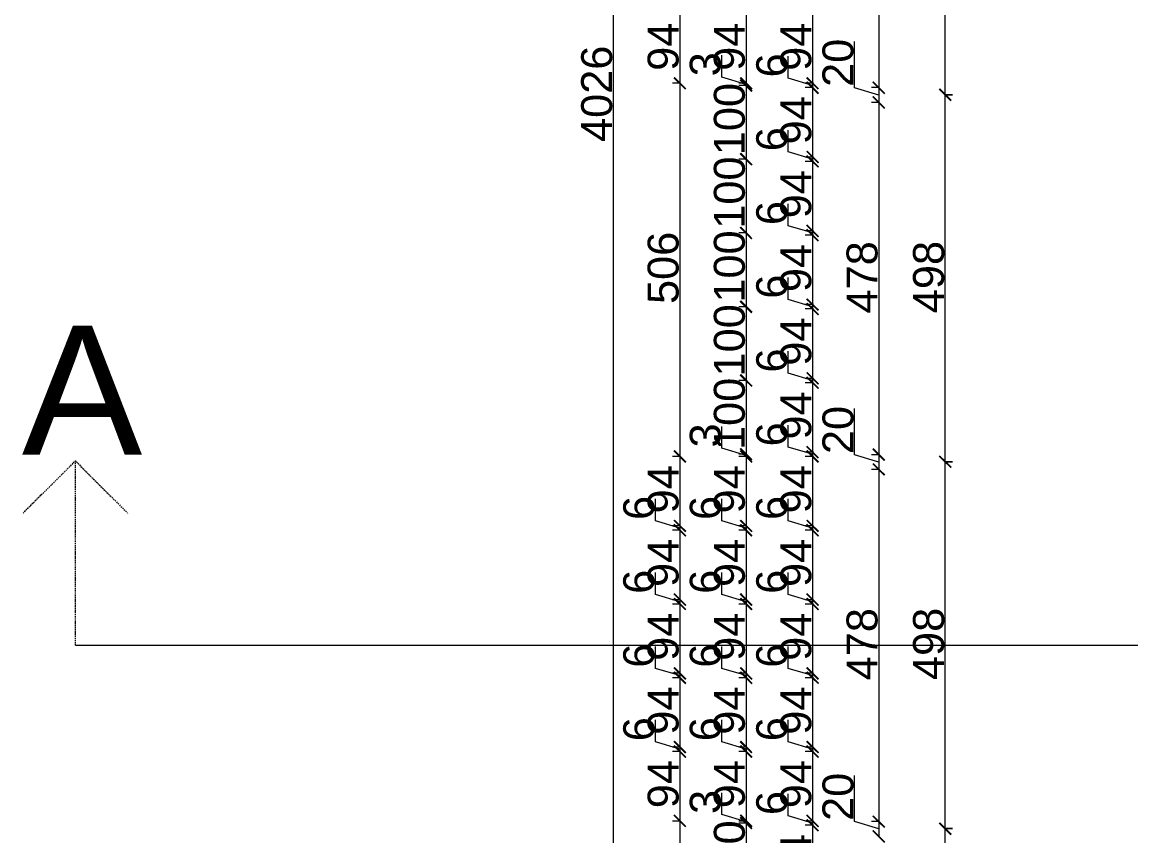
# Model space of a CAD drawing. Header units: centimetres. Extents: x 2816 to 28192, y 2553 to 18332.
# Drawn here: x 2816 to 6636, y 7887 to 10689 of the extents above; entities that cross this region are included whole.
import ezdxf

# ---------------------------------------------------------------- set-up
doc = ezdxf.new("R2010")
doc.units = ezdxf.units.CM
for name, color, linetype in [('PDF_0', 7, 'Continuous'), ('PDF_Dimenzionimi', 7, 'Continuous'), ('PDF_Numrat e Kuotimit', 7, 'Continuous'), ('PDF_Prerja A-A', 7, 'Continuous')]:
    doc.layers.add(name, color=color, linetype=linetype)
doc.styles.add('PDF Arial', font='arial.ttf')

msp = doc.modelspace()

# ---------------------------------------------------------------- linework, layer by layer
at = {"layer": 'PDF_0', "transparency": 33554559}
for points in [[(5063.6, 10500.3), (5059.4, 10496.1), (5104.6, 10460.3)], [(5104.6, 10460.3), (5059.4, 10496.1), (5063.6, 10500.3)], [(5059.4, 10496.1), (5104.6, 10460.3), (5100.3, 10456.1)], [(5100.3, 10456.1), (5104.6, 10460.3), (5059.4, 10496.1)], [(5292.7, 10500.3), (5287.4, 10496.1), (5332.6, 10460.3)], [(5332.6, 10460.3), (5287.4, 10496.1), (5292.7, 10500.3)], [(5287.4, 10496.1), (5332.6, 10460.3), (5328.4, 10456.1)], [(5328.4, 10456.1), (5332.6, 10460.3), (5287.4, 10496.1)], [(5292.7, 10492.9), (5287.4, 10488.7), (5332.6, 10453)], [(5332.6, 10453), (5287.4, 10488.7), (5292.7, 10492.9)], [(5287.4, 10488.7), (5332.6, 10453), (5328.4, 10447.7)], [(5328.4, 10447.7), (5332.6, 10453), (5287.4, 10488.7)], [(5520.8, 10500.3), (5516.6, 10496.1), (5561.8, 10460.3)], [(5561.8, 10460.3), (5516.6, 10496.1), (5520.8, 10500.3)], [(5516.6, 10496.1), (5561.8, 10460.3), (5557.6, 10456.1)], [(5557.6, 10456.1), (5561.8, 10460.3), (5516.6, 10496.1)], [(5520.8, 10485.6), (5516.6, 10481.4), (5561.8, 10444.6)], [(5561.8, 10444.6), (5516.6, 10481.4), (5520.8, 10485.6)], [(5516.6, 10481.4), (5561.8, 10444.6), (5557.6, 10440.4)], [(5557.6, 10440.4), (5561.8, 10444.6), (5516.6, 10481.4)], [(5748.9, 10485.6), (5744.6, 10481.4), (5789.8, 10444.6)], [(5789.8, 10444.6), (5744.6, 10481.4), (5748.9, 10485.6)], [(5744.6, 10481.4), (5789.8, 10444.6), (5785.6, 10440.4)], [(5785.6, 10440.4), (5789.8, 10444.6), (5744.6, 10481.4)], [(5748.9, 10435.1), (5744.6, 10430.9), (5789.8, 10394.1)], [(5789.8, 10394.1), (5744.6, 10430.9), (5748.9, 10435.1)], [(5744.6, 10430.9), (5789.8, 10394.1), (5785.6, 10389.9)], [(5785.6, 10389.9), (5789.8, 10394.1), (5744.6, 10430.9)], [(5978, 10461.4), (5973.8, 10457.2), (6019, 10420.4)], [(6019, 10420.4), (5973.8, 10457.2), (5978, 10461.4)], [(5973.8, 10457.2), (6019, 10420.4), (6014.8, 10416.2)], [(6014.8, 10416.2), (6019, 10420.4), (5973.8, 10457.2)], [(5292.7, 10239.6), (5287.4, 10234.4), (5332.6, 10198.6)], [(5332.6, 10198.6), (5287.4, 10234.4), (5292.7, 10239.6)], [(5520.8, 10247), (5516.6, 10242.8), (5561.8, 10206)], [(5561.8, 10206), (5516.6, 10242.8), (5520.8, 10247)], [(5516.6, 10242.8), (5561.8, 10206), (5557.6, 10201.8)], [(5557.6, 10201.8), (5561.8, 10206), (5516.6, 10242.8)], [(5287.4, 10234.4), (5332.6, 10198.6), (5328.4, 10194.4)], [(5328.4, 10194.4), (5332.6, 10198.6), (5287.4, 10234.4)], [(5520.8, 10231.2), (5516.6, 10227), (5561.8, 10191.3)], [(5561.8, 10191.3), (5516.6, 10227), (5520.8, 10231.2)], [(5516.6, 10227), (5561.8, 10191.3), (5557.6, 10187.1)], [(5557.6, 10187.1), (5561.8, 10191.3), (5516.6, 10227)], [(5292.7, 9985.3), (5287.4, 9981), (5332.6, 9944.3)], [(5332.6, 9944.3), (5287.4, 9981), (5292.7, 9985.3)], [(5287.4, 9981), (5332.6, 9944.3), (5328.4, 9940.1)], [(5328.4, 9940.1), (5332.6, 9944.3), (5287.4, 9981)], [(5520.8, 9992.6), (5516.6, 9988.4), (5561.8, 9951.6)], [(5561.8, 9951.6), (5516.6, 9988.4), (5520.8, 9992.6)], [(5516.6, 9988.4), (5561.8, 9951.6), (5557.6, 9947.4)], [(5557.6, 9947.4), (5561.8, 9951.6), (5516.6, 9988.4)], [(5520.8, 9977.9), (5516.6, 9973.7), (5561.8, 9936.9)], [(5561.8, 9936.9), (5516.6, 9973.7), (5520.8, 9977.9)], [(5516.6, 9973.7), (5561.8, 9936.9), (5557.6, 9932.7)], [(5557.6, 9932.7), (5561.8, 9936.9), (5516.6, 9973.7)], [(5292.7, 9730.9), (5287.4, 9726.7), (5332.6, 9691)], [(5332.6, 9691), (5287.4, 9726.7), (5292.7, 9730.9)], [(5287.4, 9726.7), (5332.6, 9691), (5328.4, 9685.7)], [(5328.4, 9685.7), (5332.6, 9691), (5287.4, 9726.7)], [(5520.8, 9738.3), (5516.6, 9734), (5561.8, 9698.3)], [(5561.8, 9698.3), (5516.6, 9734), (5520.8, 9738.3)], [(5516.6, 9734), (5561.8, 9698.3), (5557.6, 9694.1)], [(5557.6, 9694.1), (5561.8, 9698.3), (5516.6, 9734)], [(5520.8, 9723.5), (5516.6, 9719.3), (5561.8, 9682.5)], [(5561.8, 9682.5), (5516.6, 9719.3), (5520.8, 9723.5)], [(5516.6, 9719.3), (5561.8, 9682.5), (5557.6, 9678.3)], [(5557.6, 9678.3), (5561.8, 9682.5), (5516.6, 9719.3)], [(5292.7, 9477.6), (5287.4, 9472.3), (5332.6, 9436.6)], [(5332.6, 9436.6), (5287.4, 9472.3), (5292.7, 9477.6)], [(5520.8, 9484.9), (5516.6, 9480.7), (5561.8, 9444)], [(5561.8, 9444), (5516.6, 9480.7), (5520.8, 9484.9)], [(5516.6, 9480.7), (5561.8, 9444), (5557.6, 9439.7)], [(5557.6, 9439.7), (5561.8, 9444), (5516.6, 9480.7)], [(5287.4, 9472.3), (5332.6, 9436.6), (5328.4, 9432.4)], [(5328.4, 9432.4), (5332.6, 9436.6), (5287.4, 9472.3)], [(5520.8, 9469.2), (5516.6, 9465), (5561.8, 9429.2)], [(5561.8, 9429.2), (5516.6, 9465), (5520.8, 9469.2)], [(5516.6, 9465), (5561.8, 9429.2), (5557.6, 9425)], [(5557.6, 9425), (5561.8, 9429.2), (5516.6, 9465)], [(5063.6, 9215.9), (5059.4, 9211.7), (5104.6, 9174.9)], [(5104.6, 9174.9), (5059.4, 9211.7), (5063.6, 9215.9)], [(5059.4, 9211.7), (5104.6, 9174.9), (5100.3, 9170.7)], [(5100.3, 9170.7), (5104.6, 9174.9), (5059.4, 9211.7)], [(5292.7, 9223.2), (5287.4, 9219), (5332.6, 9182.2)], [(5332.6, 9182.2), (5287.4, 9219), (5292.7, 9223.2)], [(5287.4, 9219), (5332.6, 9182.2), (5328.4, 9178)], [(5328.4, 9178), (5332.6, 9182.2), (5287.4, 9219)], [(5292.7, 9215.9), (5287.4, 9211.7), (5332.6, 9174.9)], [(5332.6, 9174.9), (5287.4, 9211.7), (5292.7, 9215.9)], [(5287.4, 9211.7), (5332.6, 9174.9), (5328.4, 9170.7)], [(5328.4, 9170.7), (5332.6, 9174.9), (5287.4, 9211.7)], [(5520.8, 9230.6), (5516.6, 9226.4), (5561.8, 9189.6)], [(5561.8, 9189.6), (5516.6, 9226.4), (5520.8, 9230.6)], [(5516.6, 9226.4), (5561.8, 9189.6), (5557.6, 9185.4)], [(5557.6, 9185.4), (5561.8, 9189.6), (5516.6, 9226.4)], [(5520.8, 9215.9), (5516.6, 9211.7), (5561.8, 9174.9)], [(5561.8, 9174.9), (5516.6, 9211.7), (5520.8, 9215.9)], [(5516.6, 9211.7), (5561.8, 9174.9), (5557.6, 9170.7)], [(5557.6, 9170.7), (5561.8, 9174.9), (5516.6, 9211.7)], [(5748.9, 9222.2), (5744.6, 9218), (5789.8, 9181.2)], [(5789.8, 9181.2), (5744.6, 9218), (5748.9, 9222.2)], [(5744.6, 9218), (5789.8, 9181.2), (5785.6, 9177)], [(5785.6, 9177), (5789.8, 9181.2), (5744.6, 9218)], [(5748.9, 9170.7), (5744.6, 9166.5), (5789.8, 9130.7)], [(5789.8, 9130.7), (5744.6, 9166.5), (5748.9, 9170.7)], [(5978, 9197), (5973.8, 9192.7), (6019, 9157)], [(6019, 9157), (5973.8, 9192.7), (5978, 9197)], [(5973.8, 9192.7), (6019, 9157), (6014.8, 9152.8)], [(6014.8, 9152.8), (6019, 9157), (5973.8, 9192.7)], [(5744.6, 9166.5), (5789.8, 9130.7), (5785.6, 9126.5)], [(5785.6, 9126.5), (5789.8, 9130.7), (5744.6, 9166.5)], [(5063.6, 8976.2), (5059.4, 8972), (5104.6, 8936.3)], [(5104.6, 8936.3), (5059.4, 8972), (5063.6, 8976.2)], [(5059.4, 8972), (5104.6, 8936.3), (5100.3, 8932.1)], [(5100.3, 8932.1), (5104.6, 8936.3), (5059.4, 8972)], [(5063.6, 8961.5), (5059.4, 8957.3), (5104.6, 8920.5)], [(5104.6, 8920.5), (5059.4, 8957.3), (5063.6, 8961.5)], [(5059.4, 8957.3), (5104.6, 8920.5), (5100.3, 8916.3)], [(5100.3, 8916.3), (5104.6, 8920.5), (5059.4, 8957.3)], [(5292.7, 8976.2), (5287.4, 8972), (5332.6, 8936.3)], [(5332.6, 8936.3), (5287.4, 8972), (5292.7, 8976.2)], [(5287.4, 8972), (5332.6, 8936.3), (5328.4, 8932.1)], [(5328.4, 8932.1), (5332.6, 8936.3), (5287.4, 8972)], [(5292.7, 8961.5), (5287.4, 8957.3), (5332.6, 8920.5)], [(5332.6, 8920.5), (5287.4, 8957.3), (5292.7, 8961.5)], [(5287.4, 8957.3), (5332.6, 8920.5), (5328.4, 8916.3)], [(5328.4, 8916.3), (5332.6, 8920.5), (5287.4, 8957.3)], [(5520.8, 8976.2), (5516.6, 8972), (5561.8, 8936.3)], [(5561.8, 8936.3), (5516.6, 8972), (5520.8, 8976.2)], [(5516.6, 8972), (5561.8, 8936.3), (5557.6, 8932.1)], [(5557.6, 8932.1), (5561.8, 8936.3), (5516.6, 8972)], [(5520.8, 8961.5), (5516.6, 8957.3), (5561.8, 8920.5)], [(5561.8, 8920.5), (5516.6, 8957.3), (5520.8, 8961.5)], [(5516.6, 8957.3), (5561.8, 8920.5), (5557.6, 8916.3)], [(5557.6, 8916.3), (5561.8, 8920.5), (5516.6, 8957.3)], [(5063.6, 8722.9), (5059.4, 8718.7), (5104.6, 8681.9)], [(5104.6, 8681.9), (5059.4, 8718.7), (5063.6, 8722.9)], [(5059.4, 8718.7), (5104.6, 8681.9), (5100.3, 8677.7)], [(5100.3, 8677.7), (5104.6, 8681.9), (5059.4, 8718.7)], [(5292.7, 8722.9), (5287.4, 8718.7), (5332.6, 8681.9)], [(5332.6, 8681.9), (5287.4, 8718.7), (5292.7, 8722.9)], [(5287.4, 8718.7), (5332.6, 8681.9), (5328.4, 8677.7)], [(5328.4, 8677.7), (5332.6, 8681.9), (5287.4, 8718.7)], [(5520.8, 8722.9), (5516.6, 8718.7), (5561.8, 8681.9)], [(5561.8, 8681.9), (5516.6, 8718.7), (5520.8, 8722.9)], [(5516.6, 8718.7), (5561.8, 8681.9), (5557.6, 8677.7)], [(5557.6, 8677.7), (5561.8, 8681.9), (5516.6, 8718.7)], [(5063.6, 8707.2), (5059.4, 8703), (5104.6, 8667.2)], [(5104.6, 8667.2), (5059.4, 8703), (5063.6, 8707.2)], [(5059.4, 8703), (5104.6, 8667.2), (5100.3, 8663)], [(5100.3, 8663), (5104.6, 8667.2), (5059.4, 8703)], [(5292.7, 8707.2), (5287.4, 8703), (5332.6, 8667.2)], [(5332.6, 8667.2), (5287.4, 8703), (5292.7, 8707.2)], [(5287.4, 8703), (5332.6, 8667.2), (5328.4, 8663)], [(5328.4, 8663), (5332.6, 8667.2), (5287.4, 8703)], [(5520.8, 8707.2), (5516.6, 8703), (5561.8, 8667.2)], [(5561.8, 8667.2), (5516.6, 8703), (5520.8, 8707.2)], [(5516.6, 8703), (5561.8, 8667.2), (5557.6, 8663)], [(5557.6, 8663), (5561.8, 8667.2), (5516.6, 8703)], [(5063.6, 8468.6), (5059.4, 8464.4), (5104.6, 8427.6)], [(5104.6, 8427.6), (5059.4, 8464.4), (5063.6, 8468.6)], [(5059.4, 8464.4), (5104.6, 8427.6), (5100.3, 8423.4)], [(5100.3, 8423.4), (5104.6, 8427.6), (5059.4, 8464.4)], [(5063.6, 8453.8), (5059.4, 8449.6), (5104.6, 8412.9)], [(5104.6, 8412.9), (5059.4, 8449.6), (5063.6, 8453.8)], [(5059.4, 8449.6), (5104.6, 8412.9), (5100.3, 8408.7)], [(5100.3, 8408.7), (5104.6, 8412.9), (5059.4, 8449.6)], [(5292.7, 8468.6), (5287.4, 8464.4), (5332.6, 8427.6)], [(5332.6, 8427.6), (5287.4, 8464.4), (5292.7, 8468.6)], [(5287.4, 8464.4), (5332.6, 8427.6), (5328.4, 8423.4)], [(5328.4, 8423.4), (5332.6, 8427.6), (5287.4, 8464.4)], [(5292.7, 8453.8), (5287.4, 8449.6), (5332.6, 8412.9)], [(5332.6, 8412.9), (5287.4, 8449.6), (5292.7, 8453.8)], [(5287.4, 8449.6), (5332.6, 8412.9), (5328.4, 8408.7)], [(5328.4, 8408.7), (5332.6, 8412.9), (5287.4, 8449.6)], [(5520.8, 8468.6), (5516.6, 8464.4), (5561.8, 8427.6)], [(5561.8, 8427.6), (5516.6, 8464.4), (5520.8, 8468.6)], [(5516.6, 8464.4), (5561.8, 8427.6), (5557.6, 8423.4)], [(5557.6, 8423.4), (5561.8, 8427.6), (5516.6, 8464.4)], [(5520.8, 8453.8), (5516.6, 8449.6), (5561.8, 8412.9)], [(5561.8, 8412.9), (5516.6, 8449.6), (5520.8, 8453.8)], [(5516.6, 8449.6), (5561.8, 8412.9), (5557.6, 8408.7)], [(5557.6, 8408.7), (5561.8, 8412.9), (5516.6, 8449.6)], [(5063.6, 8215.3), (5059.4, 8210), (5104.6, 8174.3)], [(5104.6, 8174.3), (5059.4, 8210), (5063.6, 8215.3)], [(5292.7, 8215.3), (5287.4, 8210), (5332.6, 8174.3)], [(5332.6, 8174.3), (5287.4, 8210), (5292.7, 8215.3)], [(5520.8, 8215.3), (5516.6, 8210), (5561.8, 8174.3)], [(5561.8, 8174.3), (5516.6, 8210), (5520.8, 8215.3)], [(5059.4, 8210), (5104.6, 8174.3), (5100.3, 8170.1)], [(5100.3, 8170.1), (5104.6, 8174.3), (5059.4, 8210)], [(5063.6, 8199.5), (5059.4, 8195.3), (5104.6, 8158.5)], [(5104.6, 8158.5), (5059.4, 8195.3), (5063.6, 8199.5)], [(5059.4, 8195.3), (5104.6, 8158.5), (5100.3, 8154.3)], [(5100.3, 8154.3), (5104.6, 8158.5), (5059.4, 8195.3)], [(5287.4, 8210), (5332.6, 8174.3), (5328.4, 8170.1)], [(5328.4, 8170.1), (5332.6, 8174.3), (5287.4, 8210)], [(5292.7, 8199.5), (5287.4, 8195.3), (5332.6, 8158.5)], [(5332.6, 8158.5), (5287.4, 8195.3), (5292.7, 8199.5)], [(5287.4, 8195.3), (5332.6, 8158.5), (5328.4, 8154.3)], [(5328.4, 8154.3), (5332.6, 8158.5), (5287.4, 8195.3)], [(5516.6, 8210), (5561.8, 8174.3), (5557.6, 8170.1)], [(5557.6, 8170.1), (5561.8, 8174.3), (5516.6, 8210)], [(5520.8, 8199.5), (5516.6, 8195.3), (5561.8, 8158.5)], [(5561.8, 8158.5), (5516.6, 8195.3), (5520.8, 8199.5)], [(5516.6, 8195.3), (5561.8, 8158.5), (5557.6, 8154.3)], [(5557.6, 8154.3), (5561.8, 8158.5), (5516.6, 8195.3)], [(5063.6, 7960.9), (5059.4, 7956.7), (5104.6, 7919.9)], [(5104.6, 7919.9), (5059.4, 7956.7), (5063.6, 7960.9)], [(5059.4, 7956.7), (5104.6, 7919.9), (5100.3, 7915.7)], [(5100.3, 7915.7), (5104.6, 7919.9), (5059.4, 7956.7)], [(5292.7, 7960.9), (5287.4, 7956.7), (5332.6, 7919.9)], [(5332.6, 7919.9), (5287.4, 7956.7), (5292.7, 7960.9)], [(5287.4, 7956.7), (5332.6, 7919.9), (5328.4, 7915.7)], [(5328.4, 7915.7), (5332.6, 7919.9), (5287.4, 7956.7)], [(5292.7, 7953.5), (5287.4, 7948.3), (5332.6, 7912.6)], [(5332.6, 7912.6), (5287.4, 7948.3), (5292.7, 7953.5)], [(5287.4, 7948.3), (5332.6, 7912.6), (5328.4, 7908.3)], [(5328.4, 7908.3), (5332.6, 7912.6), (5287.4, 7948.3)], [(5520.8, 7960.9), (5516.6, 7956.7), (5561.8, 7919.9)], [(5561.8, 7919.9), (5516.6, 7956.7), (5520.8, 7960.9)], [(5516.6, 7956.7), (5561.8, 7919.9), (5557.6, 7915.7)], [(5557.6, 7915.7), (5561.8, 7919.9), (5516.6, 7956.7)], [(5748.9, 7957.7), (5744.6, 7953.5), (5789.8, 7917.8)], [(5789.8, 7917.8), (5744.6, 7953.5), (5748.9, 7957.7)], [(5744.6, 7953.5), (5789.8, 7917.8), (5785.6, 7913.6)], [(5785.6, 7913.6), (5789.8, 7917.8), (5744.6, 7953.5)], [(5520.8, 7945.1), (5516.6, 7940.9), (5561.8, 7905.2)], [(5561.8, 7905.2), (5516.6, 7940.9), (5520.8, 7945.1)], [(5516.6, 7940.9), (5561.8, 7905.2), (5557.6, 7901)], [(5557.6, 7901), (5561.8, 7905.2), (5516.6, 7940.9)], [(5978, 7933.6), (5973.8, 7929.4), (6019, 7893.6)], [(6019, 7893.6), (5973.8, 7929.4), (5978, 7933.6)], [(5973.8, 7929.4), (6019, 7893.6), (6014.8, 7888.4)], [(6014.8, 7888.4), (6019, 7893.6), (5973.8, 7929.4)], [(5748.9, 7907.3), (5744.6, 7903.1), (5789.8, 7866.3)], [(5789.8, 7866.3), (5744.6, 7903.1), (5748.9, 7907.3)], [(5744.6, 7903.1), (5789.8, 7866.3), (5785.6, 7862.1)], [(5785.6, 7862.1), (5789.8, 7866.3), (5744.6, 7903.1)]]:
    msp.add_solid(points, dxfattribs=at)
at = {"layer": 'PDF_Dimenzionimi', "lineweight": 0}
for points in [[(4853.3, 5324.8), (4853.3, 15550.6)], [(6021.1, 10438.3), (5995.9, 10438.3), (5995.9, 11702.7)], [(5767.8, 11676.4), (5767.8, 10463.5)], [(5081.4, 10716.8), (5081.4, 10478.2)], [(5310.6, 10716.8), (5310.6, 10478.2)], [(5538.6, 10716.8), (5538.6, 10478.2)], [(5767.8, 10437.2), (5683.7, 10462.4), (5683.7, 10622.2)], [(5310.6, 10474), (5226.5, 10499.2), (5226.5, 10574.9)], [(5538.6, 10470.8), (5455.6, 10496.1), (5455.6, 10571.7)], [(5084.6, 10478.2), (5056.2, 10478.2)], [(5084.6, 10478.2), (5056.2, 10478.2)], [(5081.4, 10478.2), (5081.4, 9192.7)], [(5312.7, 10478.2), (5285.3, 10478.2)], [(5312.7, 10478.2), (5285.3, 10478.2)], [(5312.7, 10470.8), (5285.3, 10470.8)], [(5312.7, 10470.8), (5285.3, 10470.8)], [(5310.6, 10478.2), (5310.6, 10470.8)], [(5310.6, 10470.8), (5310.6, 10216.5)], [(5541.8, 10478.2), (5513.4, 10478.2)], [(5541.8, 10478.2), (5513.4, 10478.2)], [(5538.6, 10478.2), (5538.6, 10463.5)], [(5541.8, 10463.5), (5513.4, 10463.5)], [(5541.8, 10463.5), (5513.4, 10463.5)], [(5538.6, 10463.5), (5538.6, 10223.8)], [(5769.9, 10463.5), (5742.5, 10463.5)], [(5769.9, 10463.5), (5742.5, 10463.5)], [(5767.8, 10463.5), (5767.8, 10412)], [(5995.9, 10438.3), (6021.1, 10438.3)], [(6021.1, 9174.9), (5995.9, 9174.9), (5995.9, 10438.3)], [(5769.9, 10412), (5742.5, 10412)], [(5769.9, 10412), (5742.5, 10412)], [(5767.8, 10412), (5767.8, 9199.1)], [(5538.6, 10216.5), (5455.6, 10241.7), (5455.6, 10317.4)], [(5312.7, 10216.5), (5285.3, 10216.5)], [(5312.7, 10216.5), (5285.3, 10216.5)], [(5310.6, 10216.5), (5310.6, 9963.2)], [(5541.8, 10223.8), (5513.4, 10223.8)], [(5541.8, 10223.8), (5513.4, 10223.8)], [(5541.8, 10209.1), (5513.4, 10209.1)], [(5541.8, 10209.1), (5513.4, 10209.1)], [(5538.6, 10223.8), (5538.6, 10209.1)], [(5538.6, 10209.1), (5538.6, 9970.5)], [(5538.6, 9963.2), (5455.6, 9987.4), (5455.6, 10063)], [(5541.8, 9970.5), (5513.4, 9970.5)], [(5541.8, 9970.5), (5513.4, 9970.5)], [(5538.6, 9970.5), (5538.6, 9954.8)], [(5312.7, 9963.2), (5285.3, 9963.2)], [(5312.7, 9963.2), (5285.3, 9963.2)], [(5310.6, 9963.2), (5310.6, 9708.8)], [(5541.8, 9954.8), (5513.4, 9954.8)], [(5541.8, 9954.8), (5513.4, 9954.8)], [(5538.6, 9954.8), (5538.6, 9716.2)], [(5538.6, 9708.8), (5455.6, 9734), (5455.6, 9809.7)], [(5312.7, 9708.8), (5285.3, 9708.8)], [(5312.7, 9708.8), (5285.3, 9708.8)], [(5310.6, 9708.8), (5310.6, 9454.5)], [(5541.8, 9716.2), (5513.4, 9716.2)], [(5541.8, 9716.2), (5513.4, 9716.2)], [(5538.6, 9716.2), (5538.6, 9701.5)], [(5541.8, 9701.5), (5513.4, 9701.5)], [(5541.8, 9701.5), (5513.4, 9701.5)], [(5538.6, 9701.5), (5538.6, 9461.8)], [(5538.6, 9454.5), (5455.6, 9479.7), (5455.6, 9555.4)], [(5312.7, 9454.5), (5285.3, 9454.5)], [(5312.7, 9454.5), (5285.3, 9454.5)], [(5310.6, 9454.5), (5310.6, 9201.2)], [(5541.8, 9461.8), (5513.4, 9461.8)], [(5541.8, 9461.8), (5513.4, 9461.8)], [(5541.8, 9447.1), (5513.4, 9447.1)], [(5541.8, 9447.1), (5513.4, 9447.1)], [(5538.6, 9461.8), (5538.6, 9447.1)], [(5538.6, 9447.1), (5538.6, 9208.5)], [(5767.8, 9173.8), (5683.7, 9199.1), (5683.7, 9358.8)], [(5310.6, 9197), (5226.5, 9222.2), (5226.5, 9296.8)], [(5538.6, 9201.2), (5455.6, 9225.3), (5455.6, 9301)], [(5541.8, 9208.5), (5513.4, 9208.5)], [(5541.8, 9208.5), (5513.4, 9208.5)], [(5538.6, 9208.5), (5538.6, 9192.7)], [(5084.6, 9192.7), (5056.2, 9192.7)], [(5084.6, 9192.7), (5056.2, 9192.7)], [(5081.4, 9192.7), (5081.4, 8954.2)], [(5312.7, 9201.2), (5285.3, 9201.2)], [(5312.7, 9201.2), (5285.3, 9201.2)], [(5312.7, 9192.7), (5285.3, 9192.7)], [(5312.7, 9192.7), (5285.3, 9192.7)], [(5310.6, 9201.2), (5310.6, 9192.7)], [(5310.6, 9192.7), (5310.6, 8954.2)], [(5541.8, 9192.7), (5513.4, 9192.7)], [(5541.8, 9192.7), (5513.4, 9192.7)], [(5538.6, 9192.7), (5538.6, 8954.2)], [(5769.9, 9199.1), (5742.5, 9199.1)], [(5769.9, 9199.1), (5742.5, 9199.1)], [(5767.8, 9199.1), (5767.8, 9148.6)], [(5995.9, 9174.9), (6021.1, 9174.9)], [(6021.1, 7911.5), (5995.9, 7911.5), (5995.9, 9174.9)], [(5769.9, 9148.6), (5742.5, 9148.6)], [(5769.9, 9148.6), (5742.5, 9148.6)], [(5767.8, 9148.6), (5767.8, 7935.7)], [(5081.4, 8946.8), (4998.4, 8972), (4998.4, 9047.7)], [(5310.6, 8946.8), (5226.5, 8972), (5226.5, 9047.7)], [(5538.6, 8946.8), (5455.6, 8972), (5455.6, 9047.7)], [(5084.6, 8954.2), (5056.2, 8954.2)], [(5084.6, 8954.2), (5056.2, 8954.2)], [(5084.6, 8939.4), (5056.2, 8939.4)], [(5084.6, 8939.4), (5056.2, 8939.4)], [(5081.4, 8954.2), (5081.4, 8939.4)], [(5081.4, 8939.4), (5081.4, 8699.8)], [(5312.7, 8954.2), (5285.3, 8954.2)], [(5312.7, 8954.2), (5285.3, 8954.2)], [(5312.7, 8939.4), (5285.3, 8939.4)], [(5312.7, 8939.4), (5285.3, 8939.4)], [(5310.6, 8954.2), (5310.6, 8939.4)], [(5310.6, 8939.4), (5310.6, 8699.8)], [(5541.8, 8954.2), (5513.4, 8954.2)], [(5541.8, 8954.2), (5513.4, 8954.2)], [(5541.8, 8939.4), (5513.4, 8939.4)], [(5541.8, 8939.4), (5513.4, 8939.4)], [(5538.6, 8954.2), (5538.6, 8939.4)], [(5538.6, 8939.4), (5538.6, 8699.8)], [(5081.4, 8692.4), (4998.4, 8717.7), (4998.4, 8793.3)], [(5310.6, 8692.4), (5226.5, 8717.7), (5226.5, 8793.3)], [(5538.6, 8692.4), (5455.6, 8717.7), (5455.6, 8793.3)], [(5084.6, 8699.8), (5056.2, 8699.8)], [(5084.6, 8699.8), (5056.2, 8699.8)], [(5084.6, 8685.1), (5056.2, 8685.1)], [(5084.6, 8685.1), (5056.2, 8685.1)], [(5081.4, 8699.8), (5081.4, 8685.1)], [(5081.4, 8685.1), (5081.4, 8446.5)], [(5312.7, 8699.8), (5285.3, 8699.8)], [(5312.7, 8699.8), (5285.3, 8699.8)], [(5312.7, 8685.1), (5285.3, 8685.1)], [(5312.7, 8685.1), (5285.3, 8685.1)], [(5310.6, 8699.8), (5310.6, 8685.1)], [(5310.6, 8685.1), (5310.6, 8446.5)], [(5541.8, 8699.8), (5513.4, 8699.8)], [(5541.8, 8699.8), (5513.4, 8699.8)], [(5541.8, 8685.1), (5513.4, 8685.1)], [(5541.8, 8685.1), (5513.4, 8685.1)], [(5538.6, 8699.8), (5538.6, 8685.1)], [(5538.6, 8685.1), (5538.6, 8446.5)], [(5081.4, 8439.1), (4998.4, 8463.3), (4998.4, 8539)], [(5310.6, 8439.1), (5226.5, 8463.3), (5226.5, 8539)], [(5538.6, 8439.1), (5455.6, 8463.3), (5455.6, 8539)], [(5084.6, 8446.5), (5056.2, 8446.5)], [(5084.6, 8446.5), (5056.2, 8446.5)], [(5081.4, 8446.5), (5081.4, 8430.7)], [(5312.7, 8446.5), (5285.3, 8446.5)], [(5312.7, 8446.5), (5285.3, 8446.5)], [(5310.6, 8446.5), (5310.6, 8430.7)], [(5541.8, 8446.5), (5513.4, 8446.5)], [(5541.8, 8446.5), (5513.4, 8446.5)], [(5538.6, 8446.5), (5538.6, 8430.7)], [(5084.6, 8430.7), (5056.2, 8430.7)], [(5084.6, 8430.7), (5056.2, 8430.7)], [(5081.4, 8430.7), (5081.4, 8192.1)], [(5312.7, 8430.7), (5285.3, 8430.7)], [(5312.7, 8430.7), (5285.3, 8430.7)], [(5310.6, 8430.7), (5310.6, 8192.1)], [(5541.8, 8430.7), (5513.4, 8430.7)], [(5541.8, 8430.7), (5513.4, 8430.7)], [(5538.6, 8430.7), (5538.6, 8192.1)], [(5081.4, 8184.8), (4998.4, 8210), (4998.4, 8285.7)], [(5310.6, 8184.8), (5226.5, 8210), (5226.5, 8285.7)], [(5538.6, 8184.8), (5455.6, 8210), (5455.6, 8285.7)], [(5084.6, 8192.1), (5056.2, 8192.1)], [(5084.6, 8192.1), (5056.2, 8192.1)], [(5084.6, 8177.4), (5056.2, 8177.4)], [(5084.6, 8177.4), (5056.2, 8177.4)], [(5081.4, 8192.1), (5081.4, 8177.4)], [(5081.4, 8177.4), (5081.4, 7937.8)], [(5312.7, 8192.1), (5285.3, 8192.1)], [(5312.7, 8192.1), (5285.3, 8192.1)], [(5312.7, 8177.4), (5285.3, 8177.4)], [(5312.7, 8177.4), (5285.3, 8177.4)], [(5310.6, 8192.1), (5310.6, 8177.4)], [(5310.6, 8177.4), (5310.6, 7937.8)], [(5541.8, 8192.1), (5513.4, 8192.1)], [(5541.8, 8192.1), (5513.4, 8192.1)], [(5541.8, 8177.4), (5513.4, 8177.4)], [(5541.8, 8177.4), (5513.4, 8177.4)], [(5538.6, 8192.1), (5538.6, 8177.4)], [(5538.6, 8177.4), (5538.6, 7937.8)], [(5767.8, 7910.4), (5683.7, 7935.7), (5683.7, 8094.4)], [(5310.6, 7934.6), (5226.5, 7959.8), (5226.5, 8034.5)], [(5538.6, 7930.4), (5455.6, 7955.6), (5455.6, 8031.3)], [(5084.6, 7937.8), (5056.2, 7937.8)], [(5084.6, 7937.8), (5056.2, 7937.8)], [(5081.4, 7937.8), (5081.4, 6653.4)], [(5312.7, 7937.8), (5285.3, 7937.8)], [(5312.7, 7937.8), (5285.3, 7937.8)], [(5312.7, 7930.4), (5285.3, 7930.4)], [(5312.7, 7930.4), (5285.3, 7930.4)], [(5310.6, 7937.8), (5310.6, 7930.4)], [(5310.6, 7930.4), (5310.6, 7677.1)], [(5541.8, 7937.8), (5513.4, 7937.8)], [(5541.8, 7937.8), (5513.4, 7937.8)], [(5541.8, 7923.1), (5513.4, 7923.1)], [(5541.8, 7923.1), (5513.4, 7923.1)], [(5538.6, 7937.8), (5538.6, 7923.1)], [(5538.6, 7923.1), (5538.6, 7684.5)], [(5769.9, 7935.7), (5742.5, 7935.7)], [(5769.9, 7935.7), (5742.5, 7935.7)], [(5767.8, 7935.7), (5767.8, 7885.2)], [(5995.9, 7911.5), (6021.1, 7911.5)], [(6021.1, 6648.1), (5995.9, 6648.1), (5995.9, 7911.5)]]:
    msp.add_lwpolyline(points, dxfattribs=at)
at = {"layer": 'PDF_Numrat e Kuotimit', "lineweight": 0}
msp.add_lwpolyline([(2999.3, 8543.2), (20540.5, 8543.2)], dxfattribs=at)
at = {"layer": 'PDF_Prerja A-A', "lineweight": 0}
for points in [[(2989.8, 9169.6), (2986.7, 9165.4)], [(2995.1, 9174.9), (2991.9, 9170.7)], [(2999.3, 9178), (2997.2, 9175.9)], [(2999.3, 9174.9), (2999.3, 9178)], [(2999.3, 9178), (3001.4, 9175.9)], [(2999.3, 9167.5), (2999.3, 9172.8)], [(3002.4, 9174.9), (3006.6, 9170.7)], [(3007.7, 9169.6), (3011.9, 9165.4)], [(2953, 9131.8), (2949.9, 9128.6)], [(2958.3, 9137), (2955.1, 9133.9)], [(2963.5, 9142.3), (2960.4, 9139.1)], [(2968.8, 9147.6), (2965.6, 9144.4)], [(2974, 9152.8), (2970.9, 9149.7)], [(2979.3, 9159.1), (2976.1, 9154.9)], [(2984.6, 9164.4), (2981.4, 9160.2)], [(2999.3, 9160.2), (2999.3, 9164.4)], [(2999.3, 9152.8), (2999.3, 9157)], [(2999.3, 9145.4), (2999.3, 9149.7)], [(2999.3, 9137), (2999.3, 9142.3)], [(2999.3, 9129.7), (2999.3, 9134.9)], [(3012.9, 9164.4), (3017.1, 9160.2)], [(3018.2, 9159.1), (3022.4, 9154.9)], [(3023.4, 9152.8), (3027.6, 9149.7)], [(3028.7, 9147.6), (3032.9, 9144.4)], [(3034, 9142.3), (3038.2, 9139.1)], [(3039.2, 9137), (3043.4, 9133.9)], [(3044.5, 9131.8), (3048.7, 9128.6)], [(2916.2, 9095), (2913.1, 9091.8)], [(2921.5, 9100.3), (2918.3, 9097.1)], [(2926.7, 9105.5), (2923.6, 9102.4)], [(2932, 9110.8), (2928.8, 9107.6)], [(2937.3, 9116), (2934.1, 9112.9)], [(2942.5, 9121.3), (2939.4, 9118.1)], [(2947.8, 9126.5), (2944.6, 9123.4)], [(2999.3, 9122.3), (2999.3, 9127.6)], [(2999.3, 9115), (2999.3, 9120.2)], [(2999.3, 9107.6), (2999.3, 9112.9)], [(2999.3, 9100.3), (2999.3, 9105.5)], [(2999.3, 9092.9), (2999.3, 9098.2)], [(3049.7, 9126.5), (3053.9, 9123.4)], [(3055, 9121.3), (3059.2, 9118.1)], [(3060.2, 9116), (3064.4, 9112.9)], [(3065.5, 9110.8), (3069.7, 9107.6)], [(3070.7, 9105.5), (3074.9, 9102.4)], [(3076, 9100.3), (3080.2, 9097.1)], [(3081.3, 9095), (3085.5, 9091.8)], [(2879.4, 9058.2), (2875.2, 9055.1)], [(2884.7, 9063.5), (2880.5, 9060.3)], [(2890, 9068.7), (2886.8, 9065.6)], [(2895.2, 9074), (2892.1, 9070.8)], [(2900.5, 9079.2), (2897.3, 9076.1)], [(2905.7, 9084.5), (2902.6, 9081.3)], [(2911, 9089.7), (2907.8, 9086.6)], [(2999.3, 9085.5), (2999.3, 9090.8)], [(2999.3, 9078.2), (2999.3, 9082.4)], [(2999.3, 9070.8), (2999.3, 9075)], [(2999.3, 9063.5), (2999.3, 9067.7)], [(2999.3, 9055.1), (2999.3, 9060.3)], [(3086.5, 9089.7), (3090.7, 9086.6)], [(3091.8, 9084.5), (3096, 9081.3)], [(3097, 9079.2), (3101.2, 9076.1)], [(3102.3, 9074), (3106.5, 9070.8)], [(3107.5, 9068.7), (3111.7, 9065.6)], [(3112.8, 9063.5), (3117, 9060.3)], [(3118, 9058.2), (3122.2, 9055.1)], [(2837.4, 9016.2), (2833.2, 9013)], [(2842.7, 9021.4), (2838.5, 9018.3)], [(2847.9, 9026.7), (2843.7, 9023.5)], [(2853.2, 9031.9), (2849, 9028.8)], [(2858.4, 9037.2), (2854.2, 9034)], [(2863.7, 9042.4), (2859.5, 9039.3)], [(2868.9, 9047.7), (2864.7, 9044.5)], [(2874.2, 9053), (2870, 9049.8)], [(2999.3, 9047.7), (2999.3, 9053)], [(2999.3, 9040.3), (2999.3, 9045.6)], [(2999.3, 9033), (2999.3, 9038.2)], [(2999.3, 9025.6), (2999.3, 9030.9)], [(2999.3, 9018.3), (2999.3, 9023.5)], [(2999.3, 9010.9), (2999.3, 9016.2)], [(3124.3, 9053), (3127.5, 9049.8)], [(3129.6, 9047.7), (3132.8, 9044.5)], [(3134.9, 9042.4), (3138, 9039.3)], [(3140.1, 9037.2), (3143.3, 9034)], [(3145.4, 9031.9), (3148.5, 9028.8)], [(3150.6, 9026.7), (3153.8, 9023.5)], [(3155.9, 9021.4), (3159, 9018.3)], [(3161.1, 9016.2), (3164.3, 9013)], [(2821.6, 9000.4), (2819.5, 8998.3)], [(2826.9, 9005.7), (2822.7, 9002.5)], [(2832.1, 9010.9), (2827.9, 9007.8)], [(2999.3, 9003.6), (2999.3, 9008.8)], [(2999.3, 8996.2), (2999.3, 9001.5)], [(2999.3, 8988.8), (2999.3, 8993)], [(2999.3, 8981.5), (2999.3, 8985.7)], [(2999.3, 8974.1), (2999.3, 8978.3)], [(3166.4, 9010.9), (3169.5, 9007.8)], [(3171.6, 9005.7), (3174.8, 9002.5)], [(3176.9, 9000.4), (3179, 8998.3)], [(2999.3, 8965.7), (2999.3, 8971)], [(2999.3, 8958.4), (2999.3, 8963.6)], [(2999.3, 8951), (2999.3, 8956.3)], [(2999.3, 8943.6), (2999.3, 8948.9)], [(2999.3, 8936.3), (2999.3, 8941.5)], [(2999.3, 8928.9), (2999.3, 8934.2)], [(2999.3, 8921.6), (2999.3, 8926.8)], [(2999.3, 8914.2), (2999.3, 8919.5)], [(2999.3, 8906.9), (2999.3, 8911.1)], [(2999.3, 8899.5), (2999.3, 8903.7)], [(2999.3, 8892.1), (2999.3, 8896.3)], [(2999.3, 8883.7), (2999.3, 8889)], [(2999.3, 8876.4), (2999.3, 8881.6)], [(2999.3, 8869), (2999.3, 8874.3)], [(2999.3, 8861.7), (2999.3, 8866.9)], [(2999.3, 8854.3), (2999.3, 8859.6)], [(2999.3, 8846.9), (2999.3, 8852.2)], [(2999.3, 8839.6), (2999.3, 8844.8)], [(2999.3, 8832.2), (2999.3, 8837.5)], [(2999.3, 8824.9), (2999.3, 8830.1)], [(2999.3, 8817.5), (2999.3, 8821.7)], [(2999.3, 8810.2), (2999.3, 8814.4)], [(2999.3, 8802.8), (2999.3, 8807)], [(2999.3, 8794.4), (2999.3, 8799.6)], [(2999.3, 8787), (2999.3, 8792.3)], [(2999.3, 8779.7), (2999.3, 8784.9)], [(2999.3, 8772.3), (2999.3, 8777.6)], [(2999.3, 8765), (2999.3, 8770.2)], [(2999.3, 8757.6), (2999.3, 8762.9)], [(2999.3, 8750.3), (2999.3, 8755.5)], [(2999.3, 8742.9), (2999.3, 8748.1)], [(2999.3, 8735.5), (2999.3, 8739.7)], [(2999.3, 8728.2), (2999.3, 8732.4)], [(2999.3, 8720.8), (2999.3, 8725)], [(2999.3, 8712.4), (2999.3, 8717.7)], [(2999.3, 8705.1), (2999.3, 8710.3)], [(2999.3, 8697.7), (2999.3, 8703)], [(2999.3, 8690.3), (2999.3, 8695.6)], [(2999.3, 8683), (2999.3, 8688.2)], [(2999.3, 8675.6), (2999.3, 8680.9)], [(2999.3, 8668.3), (2999.3, 8673.5)], [(2999.3, 8660.9), (2999.3, 8666.2)], [(2999.3, 8653.6), (2999.3, 8658.8)], [(2999.3, 8646.2), (2999.3, 8650.4)], [(2999.3, 8638.8), (2999.3, 8643)], [(2999.3, 8631.5), (2999.3, 8635.7)], [(2999.3, 8623.1), (2999.3, 8628.3)], [(2999.3, 8615.7), (2999.3, 8621)], [(2999.3, 8608.4), (2999.3, 8613.6)], [(2999.3, 8601), (2999.3, 8606.3)], [(2999.3, 8593.6), (2999.3, 8598.9)], [(2999.3, 8586.3), (2999.3, 8591.5)], [(2999.3, 8578.9), (2999.3, 8584.2)], [(2999.3, 8571.6), (2999.3, 8576.8)], [(2999.3, 8564.2), (2999.3, 8568.4)], [(2999.3, 8556.9), (2999.3, 8561.1)], [(2999.3, 8549.5), (2999.3, 8553.7)], [(2999.3, 8543.2), (2999.3, 8546.3)]]:
    msp.add_lwpolyline(points, dxfattribs=at)

# ---------------------------------------------------------------- texts
at = {"layer": 'PDF_Dimenzionimi', "char_height": 106.681, "attachment_point": 7, "rotation": 90, "style": 'PDF Arial'}
for s, insert in [('\\W1.000815;94', (5079, 10521.2)), ('\\W1.000815;94', (5307.1, 10521.2)), ('\\W1.000815;94', (5536.3, 10521.2)), ('\\W1.000843;20', (5681.3, 10465.8)), ('\\W1.000755;4026', (4849.9, 10276.2)), ('\\W1.001289;3', (5224.2, 10502.3)), ('\\W0.998941;6', (5453.2, 10498.5)), ('\\W1.001159;100', (5307.1, 10230.6)), ('\\W1.000815;94', (5536.3, 10267.9)), ('\\W0.998941;6', (5453.2, 10244.2)), ('\\W1.001159;100', (5307.1, 9977.3)), ('\\W1.000815;94', (5536.3, 10013.5)), ('\\W0.998941;6', (5453.2, 9989.8)), ('\\W1.000592;506', (5079, 9718.2)), ('\\W1.001159;100', (5307.1, 9722.9)), ('\\W1.000815;94', (5536.3, 9759.2)), ('\\W1.001014;478', (5764.3, 9685.5)), ('\\W1.001014;498', (5993.5, 9686.5)), ('\\W0.998941;6', (5453.2, 9736.5)), ('\\W1.001159;100', (5307.1, 9468.6)), ('\\W1.000815;94', (5536.3, 9505.8)), ('\\W0.998941;6', (5453.2, 9482.1)), ('\\W1.001159;100', (5307.1, 9215.3)), ('\\W1.000815;94', (5536.3, 9251.5)), ('\\W1.000843;20', (5681.3, 9201.4)), ('\\W1.001289;3', (5224.2, 9224.2)), ('\\W0.998941;6', (5453.2, 9227.8)), ('\\W1.000815;94', (5079, 8997.1)), ('\\W1.000815;94', (5307.1, 8997.1)), ('\\W1.000815;94', (5536.3, 8997.1)), ('\\W0.998941;6', (4995, 8974.5)), ('\\W0.998941;6', (5224.1, 8974.5)), ('\\W0.998941;6', (5453.2, 8974.5)), ('\\W1.000815;94', (5079, 8743.8)), ('\\W1.000815;94', (5307.1, 8743.8)), ('\\W1.000815;94', (5536.3, 8743.8)), ('\\W0.998941;6', (4995, 8720.1)), ('\\W0.998941;6', (5224.1, 8720.1)), ('\\W0.998941;6', (5453.2, 8720.1)), ('\\W1.000815;94', (5079, 8489.5)), ('\\W1.000815;94', (5307.1, 8489.5)), ('\\W1.000815;94', (5536.3, 8489.5)), ('\\W1.001014;478', (5764.3, 8422.1)), ('\\W1.001014;498', (5993.5, 8423.2)), ('\\W0.998941;6', (4995, 8465.8)), ('\\W0.998941;6', (5224.1, 8465.8)), ('\\W0.998941;6', (5453.2, 8465.8)), ('\\W1.000815;94', (5079, 8235.1)), ('\\W1.000815;94', (5307.1, 8235.1)), ('\\W1.000815;94', (5536.3, 8235.1)), ('\\W0.998941;6', (4995, 8212.5)), ('\\W0.998941;6', (5224.1, 8212.5)), ('\\W0.998941;6', (5453.2, 8212.5)), ('\\W1.000815;94', (5079, 7981.8)), ('\\W1.000815;94', (5307.1, 7981.8)), ('\\W1.000815;94', (5536.3, 7981.8)), ('\\W1.000843;20', (5681.3, 7938)), ('\\W1.001289;3', (5224.2, 7961.9)), ('\\W0.998941;6', (5453.2, 7958.1)), ('\\W1.001159;100', (5307.1, 7691.2)), ('\\W1.000815;94', (5536.3, 7727.4))]:
    msp.add_mtext(s, dxfattribs=dict(at, insert=insert))
at = {"layer": 'PDF_Prerja A-A', "insert": (2814.4, 9199.1), "char_height": 444.192, "attachment_point": 7, "style": 'PDF Arial'}
msp.add_mtext('\\W1.003087;A', dxfattribs=at)

doc.saveas('drawing.dxf')
